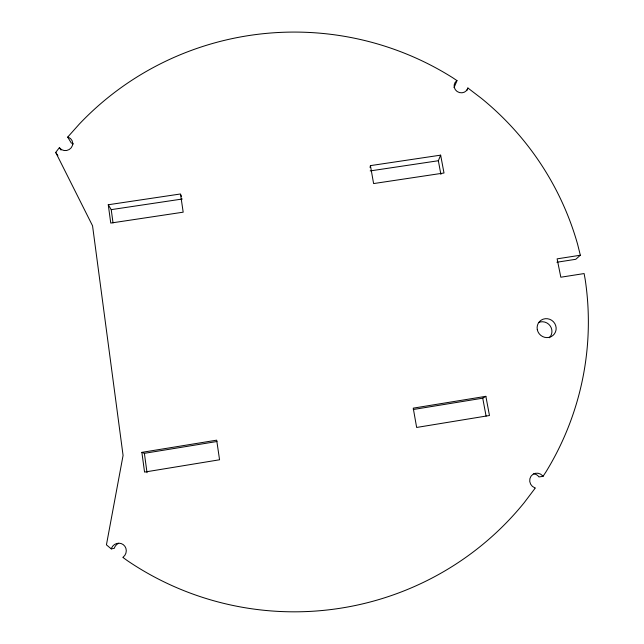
<?xml version="1.0" encoding="UTF-8"?>
<svg xmlns="http://www.w3.org/2000/svg" width="644" height="644" viewBox="0 0 644 644"><rect width="100%" height="100%" fill="white"/><g stroke="black" fill="none" stroke-linecap="round" stroke-linejoin="round"><path stroke-width="0.97" d="M370.026 167.44L370.429 165.629L440.649 155.148L443.998 173.003L373.601 183.572L370.429 165.629M556.899 262.237L575.784 259.291L580.333 255.233L577.628 244.35A294.123 289.872 -0.1 0 0 481.583 98.484L467.882 87.995L467.753 88.574A7.06 6.673 17.7 0 1 457.143 91.512A7.06 6.673 17.7 0 1 456.596 80.862L456.999 80.629L452.949 77.892A294.123 289.872 -0.1 0 0 79.365 124.026L67.701 137.108L71.283 143.024L71.886 143.169A7.173 6.786 -15.5 0 1 73.496 144.031M61.011 150.068L59.417 147.597L55.714 152.419L92.551 225.803L123.076 455.429L106.429 544.848L111.299 548.913L111.476 548.237A7.905 7.615 -57.2 0 1 123.286 544.655A7.905 7.615 -57.2 0 1 123.262 557.06L122.803 557.342L127.101 560.473A294.123 289.872 -0.1 0 0 524.337 502.505L535.349 487.935L534.705 487.782A7.639 7.366 59.2 0 1 530.954 476.286A7.639 7.366 59.2 0 1 542.731 475.924L543.013 476.367L545.854 472.06A294.123 289.872 -0.1 0 0 585.171 279.359L584.116 273.563L560.827 277.218L557.116 258.856L580.333 255.233M456.999 80.629L454.068 87.528M466.868 90.458L467.882 87.995M440.899 174.411L438.339 160.734L440.649 155.148M413.271 409.504L482.734 398.185L485.866 396.326L489.464 415.517L416.644 427.455L413.239 408.151L485.866 396.326M111.299 548.913L114.366 548.269L114.535 547.609A7.768 7.487 -57.4 0 1 118.649 543.319M141.873 452.362L216.682 440.174L219.564 459.776L144.554 472.084L141.873 452.362L144.385 453.328L216.972 441.502M108.264 204.752L180.505 193.973L183.186 212.182L110.752 223.066L108.264 204.752L111.227 209.638L113.03 222.929M111.227 209.638L182.308 199.012M370.203 170.918L438.339 160.734M543.013 476.367L538.915 476.93L538.634 476.496A7.511 7.245 59.5 0 0 533.635 473.799M67.701 137.108L68.32 137.252A7.293 6.891 -15.4 0 1 71.194 147.806A7.293 6.891 -15.4 0 1 59.667 148.007L59.417 147.597M55.714 152.419L57.871 155.671M180.811 194.81L181.407 196.492M482.734 398.185L486.091 416.121M144.385 453.328L147.025 472.72M538.44 322.547A9.523 9.177 40.9 0 1 549.34 337.762M537.289 329.631A9.684 9.314 40.8 0 0 552.922 335.476A9.684 9.314 40.8 0 0 549.694 319.279A9.684 9.314 40.8 0 0 537.289 329.631"/></g></svg>
